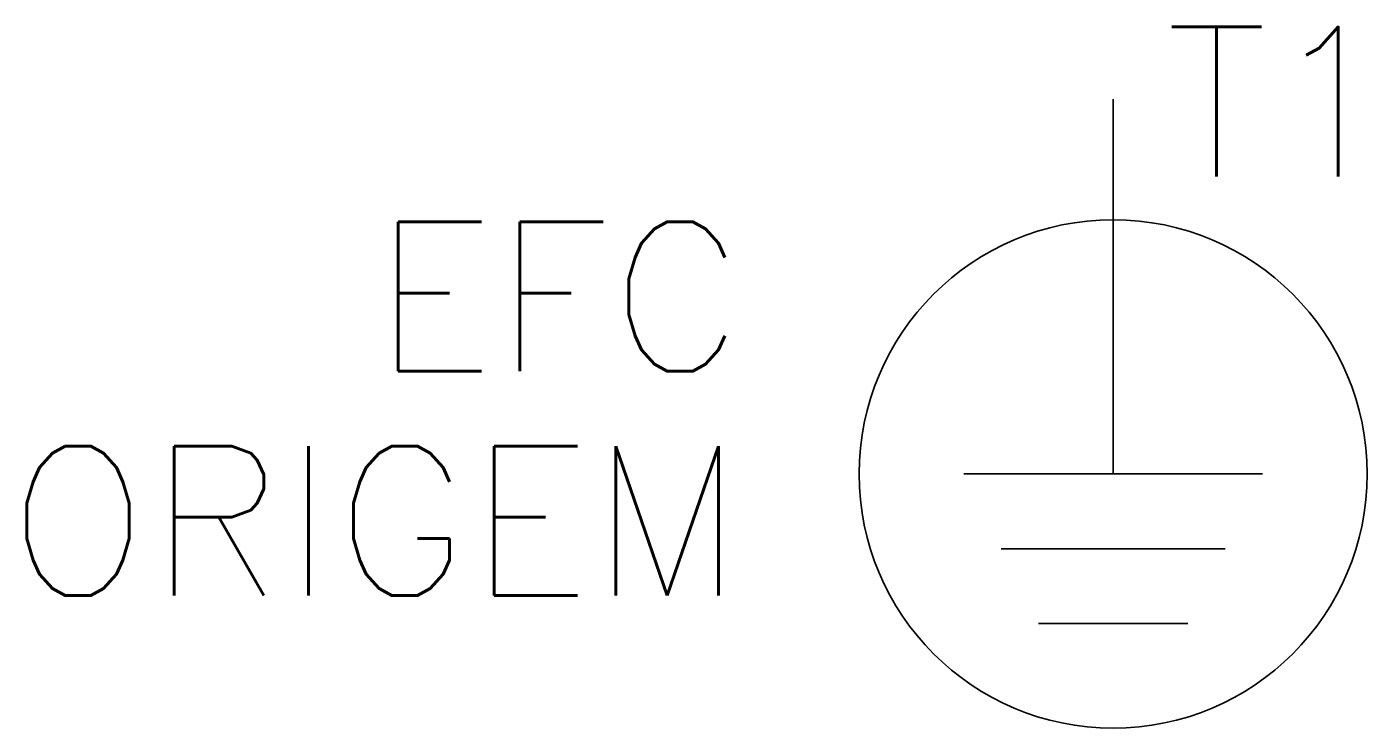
# Model space of a CAD drawing. Header units: millimetres. Extents: x -14.5 to 3.4, y -8.4 to 1.
import ezdxf
from ezdxf.enums import TextEntityAlignment as Align

# ---------------------------------------------------------------- set-up
doc = ezdxf.new("R2010")
doc.units = ezdxf.units.MM
doc.header["$LTSCALE"] = 10
doc.styles.add('ROMANS', font='romans.shx')

msp = doc.modelspace()

# ---------------------------------------------------------------- linework, layer by layer
at = {"lineweight": 35}
for p, q in [((0, 0), (0, -1.613)), ((0, -1.613), (0, -5.013)), ((-2, -5.013), (2, -5.013)), ((-1.5, -6.013), (1.5, -6.013)), ((-1, -7.013), (1, -7.013))]:
    msp.add_line(p, q, dxfattribs=at)
msp.add_circle((0, -5.013), 3.4, dxfattribs=at)

# ---------------------------------------------------------------- texts
at = {"lineweight": -3, "style": 'ROMANS'}
msp.add_attdef('T1', text='T1', height=2, dxfattribs=at).set_placement((0.698, -0.032), align=Align.MIDDLE_LEFT)
for tag, p in [('EFC', (-4.94, -2.64)), ('ORIGEM', (-4.94, -5.64))]:
    msp.add_attdef(tag, text='', height=2, dxfattribs=at).set_placement(p, align=Align.MIDDLE_RIGHT)

doc.saveas('drawing.dxf')
